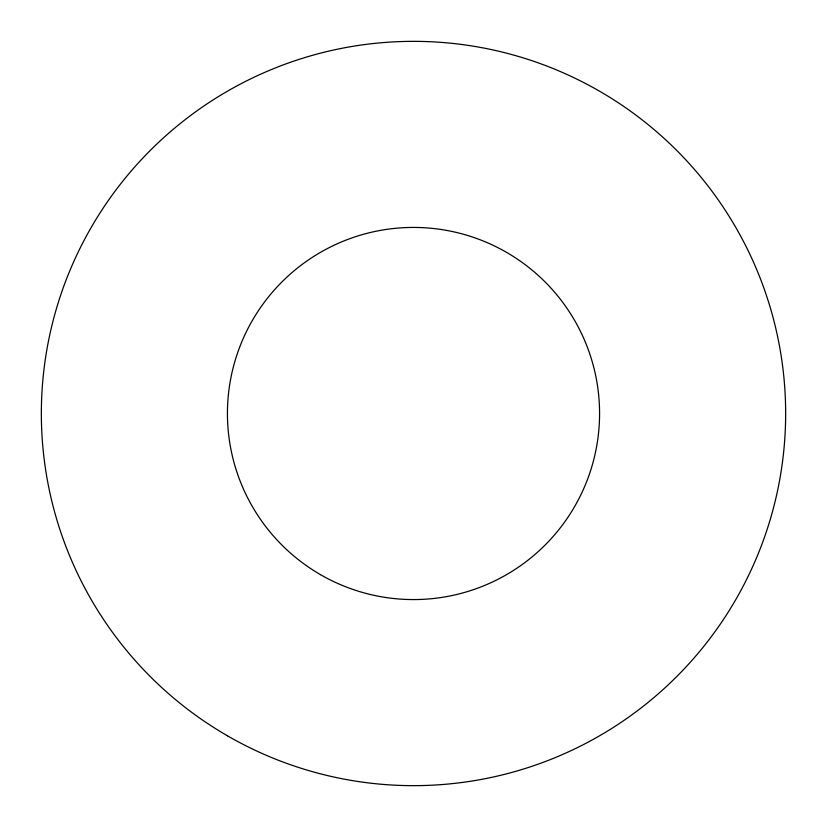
<?xml version="1.0" encoding="UTF-8"?>
<svg xmlns="http://www.w3.org/2000/svg" width="827" height="827" viewBox="0 0 827 827"><rect width="100%" height="100%" fill="white"/><g stroke="black" fill="none" stroke-linecap="round" stroke-linejoin="round"><path stroke-width="1.24" d="M227.425 735.792A372.15 372.15 0 0 0 785.65 413.5A372.15 372.15 0 0 0 227.425 91.208A372.15 372.15 0 0 0 227.425 735.792M320.462 574.641A186.075 186.075 0 0 0 599.575 413.5A186.075 186.075 0 0 0 320.462 252.359A186.075 186.075 0 0 0 320.462 574.641"/></g></svg>
